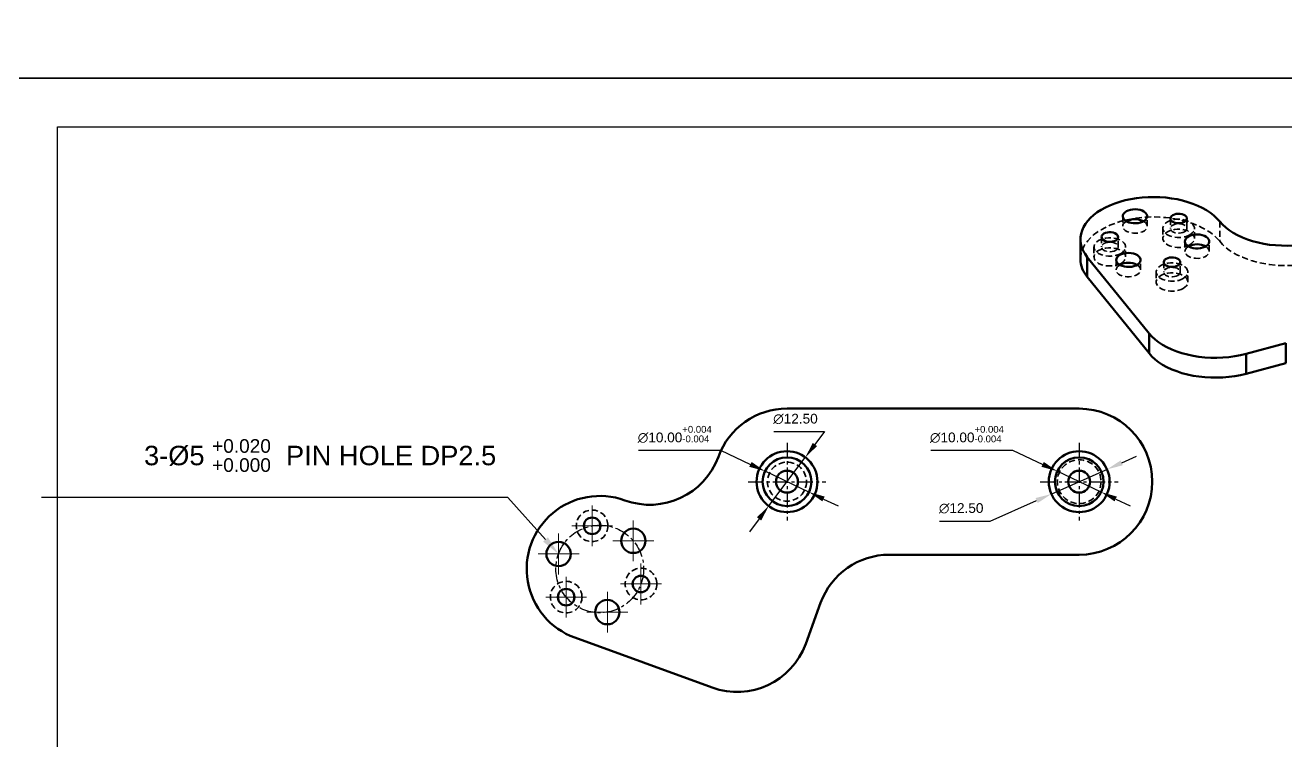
# Model space of a CAD drawing. Header units: millimetres. Extents: x 0 to 7560, y -1188 to 891.
# Drawn here: x 423.5 to 682.3, y 161.1 to 308.1 of the extents above; entities that cross this region are included whole.
import ezdxf
from ezdxf import colors
from ezdxf.entities.mleader import LeaderData, LeaderLine
from ezdxf.math import Vec2, Vec3

# ---------------------------------------------------------------- set-up
doc = ezdxf.new("R2010")
doc.units = ezdxf.units.MM
doc.header["$PDSIZE"] = -1
doc.linetypes.add('CENTER', pattern=[10.16, 6.35, -1.27, 1.27, -1.27])
doc.linetypes.add('HIDDEN', pattern=[1.905, 1.27, -0.635])
doc.layers.get('0').update_dxf_attribs({"lineweight": 50})
for name, color, linetype, lineweight in [('숨은선', 4, 'HIDDEN', 35), ('중심선', 1, 'CENTER', 25), ('중요 치수', 4, 'Continuous', 18)]:
    doc.layers.add(name, color=color, linetype=linetype, lineweight=lineweight)
doc.styles.get("Standard").update_dxf_attribs({"font": 'arial.ttf', "height": 2})
doc.dimstyles.new('ISO-25', dxfattribs={"dimtxt": 2.5, "dimasz": 2.5, "dimexe": 1.25, "dimexo": 0.625, "dimtad": 1, "dimtxsty": 'Standard', "dimcen": 2.5, "dimadec": 0, "dimazin": 0, "dimtfac": 1, "dimtmove": 0, "dimatfit": 3, "dimfxl": 1, "dimarcsym": 0})

# ---------------------------------------------------------------- blocks, each defined once
blk = doc.blocks.new('SW_CENTERMARKSYMBOL_0')
at = {"color": 0, "linetype": 'Continuous', "lineweight": 18}
for p, q in [((0, 2.5), (0, 4.2)), ((-2.5, 0), (-4.2, 0)), ((0, 0), (-2.5, 0)), ((0, 0), (0, 2.5)), ((0, 0), (0, -2.5)), ((0, 0), (2.5, 0)), ((2.5, 0), (4.2, 0)), ((0, -2.5), (0, -4.2))]:
    blk.add_line(p, q, dxfattribs=at)
blk = doc.blocks.new('*D339')
at = {"layer": 'Defpoints', "color": 0, "ltscale": 0.5, "transparency": 16777216}
for p in [(635.41, 216.51), (644.44, 212.22)]:
    blk.add_point(p, dxfattribs=at)
at = {"layer": '중요 치수', "color": 0, "lineweight": -2, "ltscale": 0.5, "transparency": 16777216}
for p, q in [((609.43, 220.84), (626.26, 220.84)), ((626.26, 220.84), (632.43, 217.92)), ((644.44, 212.22), (635.41, 216.51)), ((647.43, 210.8), (650.41, 209.39))]:
    blk.add_line(p, q, dxfattribs=at)
at = {"layer": '중요 치수', "color": 0, "ltscale": 0.5, "transparency": 16777216}
for points in [[(632.66, 218.42), (632.19, 217.42), (635.41, 216.51)], [(647.66, 211.3), (647.19, 210.31), (644.44, 212.22)]]:
    blk.add_solid(points, dxfattribs=at)
at = {"layer": '중요 치수', "color": 0, "ltscale": 0.5, "transparency": 16777216, "insert": (616.87, 224.07), "char_height": 2, "attachment_point": 5}
blk.add_mtext('∅10.00{\\H0.7x;\\S+0.004^ -0.004;}', dxfattribs=at)
blk = doc.blocks.new('*D340')
at = {"layer": 'Defpoints', "color": 0, "ltscale": 0.5, "transparency": 16777216}
for p in [(583.68, 219.36), (576.17, 209.37)]:
    blk.add_point(p, dxfattribs=at)
at = {"layer": '중요 치수', "color": 0, "lineweight": -2, "ltscale": 0.5, "transparency": 16777216}
for p, q in [((577.2, 224.64), (587.65, 224.64)), ((587.65, 224.64), (585.66, 222)), ((576.17, 209.37), (583.68, 219.36)), ((574.19, 206.73), (572.21, 204.09))]:
    blk.add_line(p, q, dxfattribs=at)
at = {"layer": '중요 치수', "color": 0, "ltscale": 0.5, "transparency": 16777216}
for points in [[(585.22, 222.33), (586.1, 221.67), (583.68, 219.36)], [(573.75, 207.06), (574.63, 206.39), (576.17, 209.37)]]:
    blk.add_solid(points, dxfattribs=at)
at = {"layer": '중요 치수', "color": 0, "ltscale": 0.5, "transparency": 16777216, "insert": (581.66, 227.24), "char_height": 2, "attachment_point": 5}
blk.add_mtext('∅12.50', dxfattribs=at)
blk = doc.blocks.new('*D346')
at = {"layer": 'Defpoints', "color": 0, "ltscale": 0.5, "transparency": 16777216}
for p in [(645.64, 216.89), (634.21, 211.83)]:
    blk.add_point(p, dxfattribs=at)
at = {"layer": '중요 치수', "color": 0, "lineweight": -2, "ltscale": 0.5, "transparency": 16777216}
for p, q in [((648.66, 218.23), (651.68, 219.57)), ((645.64, 216.89), (634.21, 211.83)), ((621.67, 206.28), (631.19, 210.5)), ((611.23, 206.28), (621.67, 206.28))]:
    blk.add_line(p, q, dxfattribs=at)
at = {"layer": '중요 치수', "color": 0, "ltscale": 0.5, "transparency": 16777216}
for points in [[(648.44, 218.73), (648.88, 217.73), (645.64, 216.89)], [(630.97, 211), (631.42, 209.99), (634.21, 211.83)]]:
    blk.add_solid(points, dxfattribs=at)
at = {"layer": '중요 치수', "color": 0, "ltscale": 0.5, "transparency": 16777216, "insert": (615.69, 208.88), "char_height": 2, "attachment_point": 5}
blk.add_mtext('∅12.50', dxfattribs=at)
blk = doc.blocks.new('*D347')
at = {"layer": 'Defpoints', "color": 0, "ltscale": 0.5, "transparency": 16777216}
for p in [(575.41, 216.51), (584.44, 212.22)]:
    blk.add_point(p, dxfattribs=at)
at = {"layer": '중요 치수', "color": 0, "lineweight": -2, "ltscale": 0.5, "transparency": 16777216}
for p, q in [((549.43, 220.84), (566.26, 220.84)), ((566.26, 220.84), (572.43, 217.92)), ((584.44, 212.22), (575.41, 216.51)), ((587.43, 210.8), (590.41, 209.39))]:
    blk.add_line(p, q, dxfattribs=at)
at = {"layer": '중요 치수', "color": 0, "ltscale": 0.5, "transparency": 16777216}
for points in [[(572.66, 218.42), (572.19, 217.42), (575.41, 216.51)], [(587.66, 211.3), (587.19, 210.31), (584.44, 212.22)]]:
    blk.add_solid(points, dxfattribs=at)
at = {"layer": '중요 치수', "color": 0, "ltscale": 0.5, "transparency": 16777216, "insert": (556.87, 224.07), "char_height": 2, "attachment_point": 5}
blk.add_mtext('∅10.00{\\H0.7x;\\S+0.004^ -0.004;}', dxfattribs=at)

msp = doc.modelspace()

# ---------------------------------------------------------------- linework, layer by layer
at = {"linetype": 'Continuous'}
for p, q in [((640.181, 264.164), (640.181, 260.081)), ((654.265, 244.808), (641.586, 260.504)), ((641.586, 260.504), (641.586, 256.422)), ((654.265, 240.726), (641.586, 256.422)), ((654.265, 244.808), (654.265, 240.726)), ((682.35, 242.814), (674.199, 240.62)), ((682.35, 238.732), (682.35, 242.814)), ((674.199, 240.62), (674.199, 236.537)), ((682.35, 238.732), (674.199, 236.537)), ((579.926, 229.363), (639.926, 229.363)), ((600.933, 199.363), (639.926, 199.363)), ((586.837, 189.493), (583.761, 181.042)), ((564.536, 172.077), (536.345, 182.338))]:
    msp.add_line(p, q, dxfattribs=at)
at = {"linetype": 'Continuous', "flags": 128}
for points in [[(641.586, 260.504), (641.12, 261.148), (640.745, 261.811), (640.464, 262.489), (640.278, 263.178), (640.189, 263.873), (640.197, 264.571), (640.303, 265.265), (640.504, 265.953), (640.801, 266.629), (641.191, 267.289), (641.672, 267.929), (642.241, 268.544), (642.893, 269.131), (643.626, 269.685), (644.433, 270.204), (645.309, 270.684), (646.25, 271.121), (647.249, 271.514), (648.299, 271.858), (649.394, 272.153), (650.526, 272.396), (651.689, 272.585), (652.874, 272.72), (654.074, 272.8), (655.281, 272.823), (656.488, 272.79), (657.686, 272.702), (658.868, 272.558), (660.026, 272.359), (661.153, 272.107), (662.241, 271.804), (663.283, 271.452), (664.272, 271.052), (665.203, 270.607), (666.068, 270.12), (666.863, 269.595), (667.582, 269.035), (668.221, 268.443), (668.775, 267.824)], [(649.609, 269.893), (649.29, 269.667), (649.056, 269.408), (648.916, 269.127), (648.878, 268.836), (648.942, 268.547), (649.105, 268.27), (649.362, 268.019), (649.701, 267.802), (650.109, 267.629), (650.569, 267.507), (651.061, 267.441), (651.567, 267.434), (652.065, 267.485), (652.535, 267.594), (652.957, 267.754), (653.315, 267.961), (653.593, 268.205), (653.781, 268.476), (653.87, 268.763), (653.857, 269.055), (653.743, 269.34), (653.532, 269.605), (653.232, 269.84), (652.857, 270.036), (652.421, 270.184), (651.942, 270.279), (651.44, 270.316), (650.936, 270.293), (650.45, 270.213), (650.001, 270.078), (649.609, 269.893)], [(659.141, 269.114), (658.888, 268.928), (658.72, 268.712), (658.646, 268.479), (658.671, 268.243), (658.793, 268.017), (659.005, 267.815), (659.294, 267.647), (659.645, 267.525), (660.036, 267.455), (660.446, 267.44), (660.849, 267.483), (661.222, 267.58), (661.545, 267.726), (661.798, 267.912), (661.966, 268.128), (662.04, 268.361), (662.015, 268.597), (661.893, 268.823), (661.681, 269.025), (661.391, 269.193), (661.041, 269.315), (660.649, 269.385), (660.24, 269.4), (659.837, 269.357), (659.463, 269.26), (659.141, 269.114)], [(688.709, 263.635), (687.565, 263.36), (686.385, 263.14), (685.178, 262.977), (683.952, 262.872), (682.714, 262.826), (681.475, 262.839), (680.241, 262.912), (679.023, 263.042), (677.827, 263.231), (676.662, 263.475), (675.536, 263.775), (674.456, 264.127), (673.431, 264.529), (672.467, 264.979), (671.57, 265.474), (670.748, 266.009), (670.004, 266.582), (669.345, 267.188), (668.775, 267.824)], [(645.013, 265.311), (644.76, 265.125), (644.592, 264.909), (644.518, 264.676), (644.543, 264.44), (644.665, 264.214), (644.877, 264.012), (645.167, 263.844), (645.517, 263.722), (645.909, 263.652), (646.318, 263.637), (646.721, 263.68), (647.094, 263.777), (647.417, 263.923), (647.67, 264.109), (647.838, 264.325), (647.912, 264.558), (647.887, 264.794), (647.765, 265.02), (647.553, 265.222), (647.263, 265.389), (646.913, 265.512), (646.521, 265.582), (646.112, 265.596), (645.709, 265.554), (645.335, 265.457), (645.013, 265.311)], [(662.379, 264.732), (662.059, 264.505), (661.825, 264.247), (661.686, 263.966), (661.647, 263.675), (661.711, 263.385), (661.875, 263.109), (662.131, 262.857), (662.471, 262.64), (662.878, 262.467), (663.338, 262.346), (663.831, 262.28), (664.336, 262.272), (664.834, 262.324), (665.304, 262.432), (665.726, 262.593), (666.084, 262.799), (666.362, 263.043), (666.55, 263.314), (666.639, 263.602), (666.626, 263.894), (666.512, 264.178), (666.301, 264.443), (666.002, 264.679), (665.626, 264.874), (665.19, 265.023), (664.712, 265.117), (664.21, 265.154), (663.705, 265.132), (663.219, 265.051), (662.771, 264.916), (662.379, 264.732)], [(648.251, 260.929), (647.931, 260.702), (647.697, 260.443), (647.558, 260.163), (647.519, 259.871), (647.583, 259.582), (647.747, 259.305), (648.003, 259.054), (648.343, 258.837), (648.75, 258.664), (649.21, 258.542), (649.703, 258.476), (650.208, 258.469), (650.706, 258.521), (651.176, 258.629), (651.598, 258.79), (651.956, 258.996), (652.234, 259.24), (652.422, 259.511), (652.511, 259.798), (652.499, 260.09), (652.384, 260.375), (652.173, 260.64), (651.874, 260.876), (651.498, 261.071), (651.062, 261.219), (650.584, 261.314), (650.082, 261.351), (649.577, 261.329), (649.091, 261.248), (648.643, 261.113), (648.251, 260.929)], [(657.782, 260.149), (657.529, 259.963), (657.361, 259.747), (657.287, 259.514), (657.312, 259.278), (657.434, 259.052), (657.646, 258.85), (657.936, 258.683), (658.287, 258.56), (658.678, 258.49), (659.087, 258.476), (659.49, 258.518), (659.864, 258.615), (660.186, 258.761), (660.439, 258.948), (660.607, 259.163), (660.681, 259.396), (660.656, 259.632), (660.535, 259.858), (660.322, 260.06), (660.033, 260.228), (659.682, 260.35), (659.291, 260.421), (658.882, 260.435), (658.479, 260.392), (658.105, 260.295), (657.782, 260.149)], [(674.199, 240.62), (673.054, 240.345), (671.874, 240.125), (670.667, 239.962), (669.441, 239.857), (668.204, 239.811), (666.964, 239.824), (665.731, 239.896), (664.512, 240.027), (663.316, 240.215), (662.151, 240.46), (661.025, 240.76), (659.946, 241.112), (658.92, 241.514), (657.956, 241.964), (657.06, 242.458), (656.237, 242.994), (655.493, 243.567), (654.835, 244.173), (654.265, 244.808)], [(674.199, 236.537), (673.054, 236.262), (671.874, 236.042), (670.667, 235.879), (669.441, 235.774), (668.204, 235.728), (666.964, 235.741), (665.731, 235.814), (664.512, 235.944), (663.316, 236.133), (662.151, 236.378), (661.025, 236.677), (659.946, 237.029), (658.92, 237.432), (657.956, 237.881), (657.06, 238.376), (656.237, 238.911), (655.493, 239.484), (654.835, 240.09), (654.265, 240.726)]]:
    msp.add_lwpolyline(points, dxfattribs=at)
at = {"linetype": 'Continuous'}
for centre, radius in [((579.926, 214.363), 6.25), ((639.926, 214.363), 6.25), ((579.926, 214.363), 5), ((639.926, 214.363), 5), ((579.926, 214.363), 2.25), ((639.926, 214.363), 2.25), ((539.912, 205.296), 1.7), ((548.369, 202.218), 2.5), ((533.018, 199.511), 2.5), ((549.932, 193.355), 1.7), ((534.581, 190.648), 1.7), ((543.038, 187.57), 2.5)]:
    msp.add_circle(centre, radius, dxfattribs=at)
for centre, radius, start, end in [((651.377, 264.445), 3.838, 62.57988, 117.4255), ((664.146, 259.284), 3.838, 62.57988, 117.4255), ((645.981, 260.209), 5.802, 181.26313, 220.75325), ((650.019, 255.481), 3.838, 62.57988, 117.4255), ((579.926, 214.363), 15, 90, 160), ((639.926, 214.363), 15, 270, 90), ((551.736, 224.624), 15, 250, 340), ((541.475, 196.433), 15, 70, 250), ((600.933, 184.363), 15, 90, 160), ((569.666, 186.172), 15, 250, 340)]:
    msp.add_arc(centre, radius, start, end, dxfattribs=at)
at = {"layer": '숨은선', "linetype": 'HIDDEN'}
for p, q in [((648.877, 268.873), (648.877, 266.831)), ((653.877, 266.831), (653.877, 268.873)), ((658.643, 268.42), (658.643, 266.379)), ((662.043, 266.379), (662.043, 268.42)), ((668.775, 267.824), (668.775, 263.741)), ((644.515, 264.617), (644.515, 262.575)), ((647.915, 262.575), (647.915, 264.617)), ((657.093, 266.379), (657.093, 264.337)), ((663.593, 264.337), (663.593, 266.379)), ((642.965, 262.575), (642.965, 260.534)), ((649.465, 260.534), (649.465, 262.575)), ((661.646, 263.711), (661.646, 261.67)), ((666.646, 261.67), (666.646, 263.711)), ((647.519, 259.908), (647.519, 257.867)), ((652.519, 257.867), (652.519, 259.908)), ((657.284, 259.455), (657.284, 257.414)), ((660.684, 257.414), (660.684, 259.455)), ((655.734, 257.414), (655.734, 255.373)), ((662.234, 255.373), (662.234, 257.414))]:
    msp.add_line(p, q, dxfattribs=at)
at = {"layer": '숨은선', "linetype": 'HIDDEN', "flags": 128}
for points in [[(640.181, 260.081), (640.197, 260.488), (640.303, 261.183), (640.504, 261.87), (640.801, 262.546), (641.191, 263.206), (641.672, 263.846), (642.241, 264.461), (642.893, 265.048), (643.626, 265.603), (644.433, 266.122), (645.309, 266.601), (646.25, 267.039), (647.249, 267.431), (648.299, 267.776), (649.394, 268.07), (650.526, 268.313), (651.689, 268.503), (652.874, 268.638), (654.074, 268.717), (655.281, 268.74), (656.488, 268.708), (657.686, 268.619), (658.868, 268.475), (660.026, 268.276), (661.153, 268.025), (662.241, 267.722), (663.283, 267.369), (664.272, 266.969), (665.203, 266.524), (666.068, 266.038), (666.863, 265.513), (667.582, 264.952), (668.221, 264.361), (668.775, 263.741)], [(649.609, 267.852), (649.29, 267.626), (649.056, 267.367), (648.916, 267.086), (648.878, 266.795), (648.942, 266.505), (649.105, 266.229), (649.362, 265.977), (649.701, 265.761), (650.109, 265.588), (650.569, 265.466), (651.061, 265.4), (651.567, 265.392), (652.065, 265.444), (652.535, 265.552), (652.957, 265.713), (653.315, 265.919), (653.593, 266.163), (653.781, 266.434), (653.87, 266.722), (653.857, 267.014), (653.743, 267.298), (653.532, 267.564), (653.232, 267.799), (653.145, 267.852)], [(662.641, 265.052), (662.207, 264.842), (661.716, 264.678), (661.184, 264.566), (660.626, 264.51), (660.06, 264.51), (659.502, 264.566), (658.969, 264.678), (658.479, 264.842), (658.045, 265.052), (657.681, 265.303), (657.397, 265.586), (657.204, 265.893), (657.105, 266.215), (657.105, 266.542), (657.204, 266.864), (657.397, 267.172), (657.681, 267.455), (658.045, 267.705), (658.479, 267.916), (658.969, 268.079), (659.502, 268.191), (660.06, 268.248), (660.626, 268.248), (661.184, 268.191), (661.716, 268.079), (662.207, 267.916), (662.641, 267.705), (663.005, 267.455), (663.288, 267.172), (663.482, 266.864), (663.581, 266.542), (663.581, 266.215), (663.482, 265.893), (663.288, 265.586), (663.005, 265.303), (662.641, 265.052)], [(661.545, 265.685), (661.222, 265.539), (660.849, 265.442), (660.446, 265.399), (660.036, 265.413), (659.645, 265.484), (659.294, 265.606), (659.005, 265.773), (658.793, 265.976), (658.671, 266.202), (658.646, 266.438), (658.72, 266.671), (658.888, 266.886), (659.141, 267.073), (659.463, 267.219), (659.837, 267.316), (660.24, 267.358), (660.649, 267.344), (661.041, 267.274), (661.391, 267.151), (661.681, 266.984), (661.893, 266.781), (662.015, 266.556), (662.04, 266.319), (661.966, 266.087), (661.798, 265.871), (661.545, 265.685)], [(648.513, 261.249), (648.079, 261.039), (647.588, 260.875), (647.056, 260.763), (646.498, 260.706), (645.932, 260.706), (645.374, 260.763), (644.841, 260.875), (644.351, 261.039), (643.917, 261.249), (643.553, 261.499), (643.269, 261.783), (643.076, 262.09), (642.977, 262.412), (642.977, 262.739), (643.076, 263.061), (643.269, 263.368), (643.553, 263.652), (643.917, 263.902), (644.351, 264.112), (644.841, 264.276), (645.374, 264.388), (645.932, 264.445), (646.498, 264.445), (647.056, 264.388), (647.588, 264.276), (648.079, 264.112), (648.513, 263.902), (648.877, 263.652), (649.16, 263.368), (649.354, 263.061), (649.453, 262.739), (649.453, 262.412), (649.354, 262.09), (649.16, 261.783), (648.877, 261.499), (648.513, 261.249)], [(662.641, 263.011), (662.207, 262.8), (661.716, 262.637), (661.184, 262.525), (660.626, 262.468), (660.06, 262.468), (659.502, 262.525), (658.969, 262.637), (658.479, 262.8), (658.045, 263.011), (657.681, 263.261), (657.397, 263.544), (657.204, 263.852), (657.105, 264.174), (657.105, 264.501), (657.204, 264.823), (657.397, 265.13), (657.681, 265.413), (658.045, 265.664), (658.479, 265.874), (658.969, 266.038), (659.502, 266.15), (660.06, 266.206), (660.626, 266.206), (661.184, 266.15), (661.716, 266.038), (662.207, 265.874), (662.641, 265.664), (663.005, 265.413), (663.288, 265.13), (663.482, 264.823), (663.581, 264.501), (663.581, 264.174), (663.482, 263.852), (663.288, 263.544), (663.005, 263.261), (662.641, 263.011)], [(648.513, 259.207), (648.079, 258.997), (647.588, 258.834), (647.056, 258.722), (646.498, 258.665), (645.932, 258.665), (645.374, 258.722), (644.841, 258.834), (644.351, 258.997), (643.917, 259.207), (643.553, 259.458), (643.269, 259.741), (643.076, 260.049), (642.977, 260.371), (642.977, 260.698), (643.076, 261.02), (643.269, 261.327), (643.553, 261.61), (643.917, 261.861), (644.351, 262.071), (644.841, 262.235), (645.374, 262.346), (645.932, 262.403), (646.498, 262.403), (647.056, 262.346), (647.588, 262.235), (648.079, 262.071), (648.513, 261.861), (648.877, 261.61), (649.16, 261.327), (649.354, 261.02), (649.453, 260.698), (649.453, 260.371), (649.354, 260.049), (649.16, 259.741), (648.877, 259.458), (648.513, 259.207)], [(647.417, 261.882), (647.094, 261.736), (646.721, 261.639), (646.318, 261.596), (645.909, 261.61), (645.517, 261.681), (645.167, 261.803), (644.877, 261.97), (644.665, 262.173), (644.543, 262.399), (644.518, 262.635), (644.592, 262.867), (644.76, 263.083), (645.013, 263.269), (645.335, 263.415), (645.709, 263.512), (646.112, 263.555), (646.521, 263.541), (646.913, 263.47), (647.263, 263.348), (647.553, 263.181), (647.765, 262.978), (647.887, 262.752), (647.912, 262.516), (647.838, 262.284), (647.67, 262.068), (647.417, 261.882)], [(662.379, 262.69), (662.059, 262.464), (661.825, 262.205), (661.686, 261.924), (661.647, 261.633), (661.711, 261.344), (661.875, 261.067), (662.131, 260.816), (662.471, 260.599), (662.878, 260.426), (663.338, 260.304), (663.831, 260.238), (664.336, 260.231), (664.834, 260.282), (665.304, 260.391), (665.726, 260.551), (666.084, 260.758), (666.362, 261.002), (666.55, 261.273), (666.639, 261.56), (666.626, 261.852), (666.512, 262.137), (666.301, 262.402), (666.002, 262.637), (665.914, 262.691)], [(668.775, 263.741), (669.345, 263.105), (670.004, 262.499), (670.748, 261.926), (671.57, 261.391), (672.467, 260.897), (673.431, 260.447), (674.456, 260.044), (675.536, 259.692), (676.662, 259.393), (677.827, 259.148), (679.023, 258.96), (680.241, 258.829), (681.475, 258.757), (682.714, 258.743), (683.952, 258.789), (685.178, 258.894), (686.385, 259.057), (687.565, 259.277), (688.709, 259.552)], [(648.251, 258.887), (647.931, 258.661), (647.697, 258.402), (647.558, 258.121), (647.519, 257.83), (647.583, 257.54), (647.747, 257.264), (648.003, 257.012), (648.343, 256.796), (648.75, 256.623), (649.21, 256.501), (649.703, 256.435), (650.208, 256.428), (650.706, 256.479), (651.176, 256.587), (651.598, 256.748), (651.956, 256.955), (652.234, 257.198), (652.422, 257.47), (652.511, 257.757), (652.499, 258.049), (652.384, 258.333), (652.173, 258.599), (651.874, 258.834), (651.786, 258.887)], [(661.282, 256.087), (660.848, 255.877), (660.358, 255.713), (659.825, 255.602), (659.268, 255.545), (658.701, 255.545), (658.143, 255.602), (657.611, 255.713), (657.12, 255.877), (656.686, 256.087), (656.322, 256.338), (656.039, 256.621), (655.845, 256.928), (655.747, 257.25), (655.747, 257.577), (655.845, 257.899), (656.039, 258.207), (656.322, 258.49), (656.686, 258.741), (657.12, 258.951), (657.611, 259.114), (658.143, 259.226), (658.701, 259.283), (659.268, 259.283), (659.825, 259.226), (660.358, 259.114), (660.848, 258.951), (661.282, 258.741), (661.647, 258.49), (661.93, 258.207), (662.124, 257.899), (662.222, 257.577), (662.222, 257.25), (662.124, 256.928), (661.93, 256.621), (661.647, 256.338), (661.282, 256.087)], [(661.282, 254.046), (660.848, 253.836), (660.358, 253.672), (659.825, 253.56), (659.268, 253.503), (658.701, 253.503), (658.143, 253.56), (657.611, 253.672), (657.12, 253.836), (656.686, 254.046), (656.322, 254.296), (656.039, 254.58), (655.845, 254.887), (655.747, 255.209), (655.747, 255.536), (655.845, 255.858), (656.039, 256.165), (656.322, 256.449), (656.686, 256.699), (657.12, 256.909), (657.611, 257.073), (658.143, 257.185), (658.701, 257.242), (659.268, 257.242), (659.825, 257.185), (660.358, 257.073), (660.848, 256.909), (661.282, 256.699), (661.647, 256.449), (661.93, 256.165), (662.124, 255.858), (662.222, 255.536), (662.222, 255.209), (662.124, 254.887), (661.93, 254.58), (661.647, 254.296), (661.282, 254.046)], [(660.186, 256.72), (659.864, 256.574), (659.49, 256.477), (659.087, 256.434), (658.678, 256.449), (658.287, 256.519), (657.936, 256.641), (657.646, 256.809), (657.434, 257.011), (657.312, 257.237), (657.287, 257.473), (657.361, 257.706), (657.529, 257.922), (657.782, 258.108), (658.105, 258.254), (658.479, 258.351), (658.882, 258.393), (659.291, 258.379), (659.682, 258.309), (660.033, 258.186), (660.322, 258.019), (660.535, 257.817), (660.656, 257.591), (660.681, 257.355), (660.607, 257.122), (660.439, 256.906), (660.186, 256.72)]]:
    msp.add_lwpolyline(points, dxfattribs=at)
at = {"layer": '숨은선', "linetype": 'HIDDEN'}
for centre, radius in [((579.926, 214.363), 4), ((639.926, 214.363), 4.5), ((539.912, 205.296), 3.25), ((549.932, 193.355), 3.25), ((534.581, 190.648), 3.25)]:
    msp.add_circle(centre, radius, dxfattribs=at)
at = {"layer": '중심선', "ltscale": 0.5}
for p, q in [((579.926, 222.363), (579.926, 206.363)), ((639.926, 222.363), (639.926, 206.363)), ((571.926, 214.363), (587.926, 214.363)), ((631.926, 214.363), (647.926, 214.363))]:
    msp.add_line(p, q, dxfattribs=at)
at = {"layer": '중심선', "linetype": 'ByBlock', "ltscale": 0.5}
for points in [[(0.146, 891.232), (840.146, 891.232), (840.146, 297.232), (0.146, 297.232)], [(420.146, 297.232), (840.146, 297.232), (840.146, 0.232), (420.146, 0.232)], [(430.146, 287.232), (830.146, 287.232), (830.146, 10.232), (430.146, 10.232)]]:
    msp.add_lwpolyline(points, close=True, dxfattribs=at)
at = {"layer": '중심선', "ltscale": 0.5}
msp.add_circle((541.475, 196.433), 9, dxfattribs=at)

# ---------------------------------------------------------------- block references
at = {"layer": '중심선'}
for p in [(539.912, 205.296), (548.369, 202.218), (533.018, 199.511), (549.932, 193.355), (534.581, 190.648), (543.038, 187.57)]:
    msp.add_blockref('SW_CENTERMARKSYMBOL_0', p, dxfattribs=at)

# ---------------------------------------------------------------- dimensions: what is measured, and where the dimension line sits
at = {"layer": '중요 치수', "ltscale": 0.5}
for p1, p2, picture, middle in [((576.173, 209.366), (583.68, 219.361), '*D340', (581.663, 224.641)), ((645.641, 216.894), (634.212, 211.833), '*D346', (615.688, 206.28))]:
    dim = msp.add_diameter_dim_2p(p1=p1, p2=p2, dimstyle='ISO-25', override={"dimtxt": 2, "dimasz": 3.302, "dimexe": 1, "dimexo": 1, "dimgap": 1.524, "dimtih": 1, "dimtoh": 1, "dimzin": 1, "dimdsep": 46, "dimcen": -10, "dimadec": 2, "dimtzin": 1}, dxfattribs=at)
    dim.commit()
    dim.dimension.update_dxf_attribs({"geometry": picture, "text_midpoint": middle, "dimtype": 163})
for p1, p2, picture, middle in [((584.444, 212.22), (575.409, 216.506), '*D347', (556.873, 220.844)), ((644.444, 212.22), (635.409, 216.506), '*D339', (616.873, 220.844))]:
    dim = msp.add_diameter_dim_2p(p1=p1, p2=p2, text='<>{\\H0.7x;\\S+0.004^ -0.004;}', dimstyle='ISO-25', override={"dimtxt": 2, "dimasz": 3.302, "dimexe": 1, "dimexo": 1, "dimgap": 1.524, "dimtih": 1, "dimtoh": 1, "dimzin": 1, "dimdsep": 46, "dimcen": -10, "dimadec": 2, "dimtzin": 1}, dxfattribs=at)
    dim.commit()
    dim.dimension.update_dxf_attribs({"geometry": picture, "text_midpoint": middle, "dimtype": 163})

# ---------------------------------------------------------------- leaders
ml = msp.add_multileader_mtext('Standard', dxfattribs=at)
ml.set_content('\\A1;3-%%C5 {\\H0.7x;\\S+0.020^ +0.000;}  PIN HOLE DP2.5\\P ', color=256)
ml.set_leader_properties()
ml.build(insert=Vec2(0, 0))
ml.multileader.update_dxf_attribs({"text_left_attachment_type": 5, "text_right_attachment_type": 5, "dogleg_length": 0.36})
ctx = ml.context
ctx.base_point, ctx.plane_origin = Vec3(446.565, 211.112), Vec3(541.297, 259.084)
ctx.left_attachment, ctx.right_attachment, ctx.text_align_type = 5, 5, 2
notes = []
notes.append((ctx, [(0, (1, 1, 0), (522.57, 211.112), (-1, 0), 0.36, [(0, [(533.018, 199.511)], 0, [])])]))
ctx.mtext.insert, ctx.mtext.alignment, ctx.mtext.flow_direction = Vec3(520.21, 223.097), 3, 5
for ctx, leaders in notes:
    for number, flags, end, landing, length, lines in leaders:
        leader = LeaderData()
        leader.index, (leader.has_last_leader_line, leader.has_dogleg_vector, leader.attachment_direction) = number, flags
        leader.last_leader_point, leader.dogleg_vector, leader.dogleg_length = Vec3(end), Vec3(landing), length
        for number, points, colour, breaks in lines:
            line = LeaderLine()
            line.index, line.vertices, line.color, line.breaks = number, Vec3.list(points), colors.encode_raw_color(colour), breaks
            leader.lines.append(line)
        ctx.leaders.append(leader)

doc.saveas('drawing.dxf')
